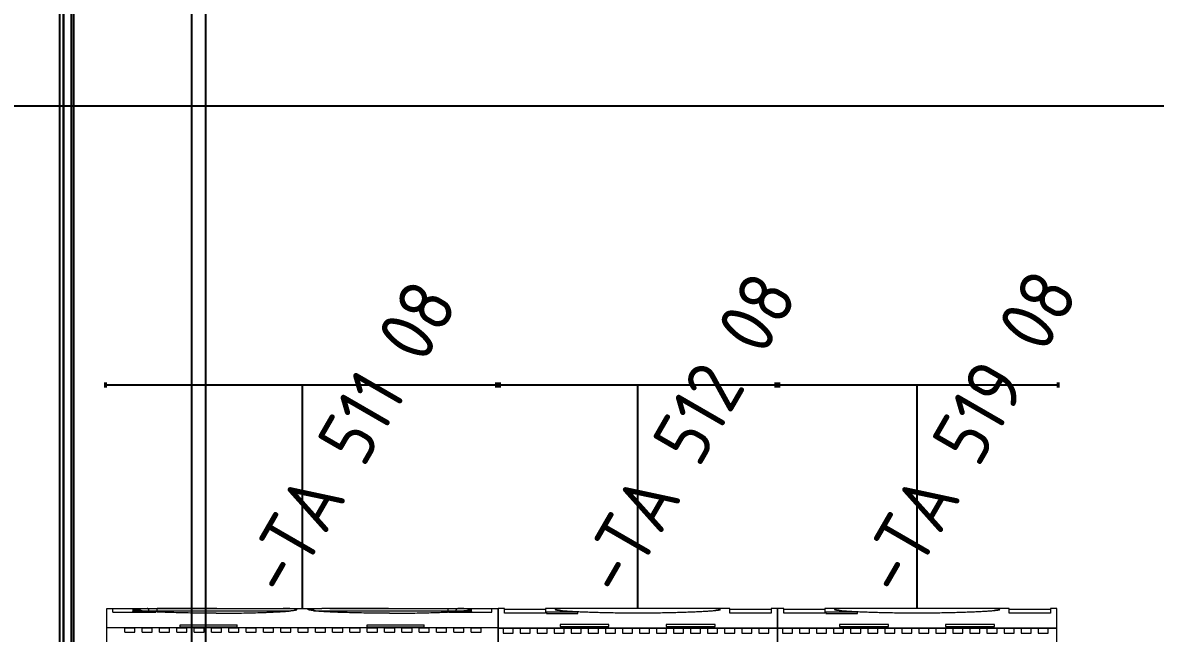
# Model space of a CAD drawing. Header units: millimetres. Extents: x 37984 to 70752, y 14140 to 37584.
# Drawn here: x 45305.3 to 45710.8, y 15510.7 to 15729.1 of the extents above; entities that cross this region are included whole.
import ezdxf
from ezdxf.enums import TextEntityAlignment as Align

# ---------------------------------------------------------------- set-up
doc = ezdxf.new("R2010")
doc.units = ezdxf.units.MM
doc.set_wipeout_variables(frame=1)
doc.layers.add('! NO PLOT !', color=7, linetype='Continuous', true_color=0xff75dd, plot=False)
doc.layers.add('000-PI-Oprema', color=30, linetype='Continuous', lineweight=5)
for name, color, linetype in [('000-PI-ORMAR', 2, 'Continuous'), ('000-PI_TEXT', 7, 'Continuous'), ('002-PI-Kabelska kanalica', 150, 'Continuous')]:
    doc.layers.add(name, color=color, linetype=linetype)
doc.styles.add('PI0', font='isocpeur.ttf', dxfattribs={"width": 0.9})

# ---------------------------------------------------------------- blocks, each defined once
blk = doc.blocks.new('800mm bez ploce')
at = {"layer": '000-PI-ORMAR'}
for p, q in [((47129.52, 47274.57), (47129.52, 45290.07)), ((47126.01, 47254.07), (47126.01, 45303.07)), ((47128.73, 47254.07), (47128.73, 45303.07))]:
    blk.add_line(p, q, dxfattribs=at)
blk = doc.blocks.new('6SL3220-3YE2X-0XXX')
at = {"layer": '000-PI-Oprema', "ltscale": 0.25}
for p, q in [((0, 423.001046), (2.100006, 423.001046)), ((0, 127.99942), (0, 423.001046)), ((0, 423), (2.100006, 423)), ((2.100006, 421.613424), (2.100006, 423.001046)), ((2.100021, 423), (14.123741, 423)), ((9.39505, 422.079284), (9.39505, 422.575142)), ((9.395065, 422.574712), (9.410172, 422.605449)), ((9.41095, 422.543381), (9.395065, 422.574712)), ((9.414459, 422.07925), (9.395065, 422.079284)), ((9.410172, 422.605449), (9.456924, 422.635785)), ((9.458282, 422.511075), (9.41095, 422.543381)), ((9.472687, 422.079146), (9.414459, 422.07925)), ((9.456924, 422.635785), (9.536118, 422.665633)), ((9.537872, 422.47785), (9.458282, 422.511075)), ((9.569534, 422.078974), (9.472687, 422.079146)), ((9.536118, 422.665633), (9.648483, 422.694908)), ((9.650436, 422.443769), (9.537872, 422.47785)), ((9.704758, 422.078733), (9.569534, 422.078974)), ((9.648483, 422.694908), (9.794403, 422.723541)), ((9.796341, 422.408902), (9.650436, 422.443769)), ((9.878159, 422.078422), (9.704758, 422.078733)), ((9.794403, 422.723541), (9.974197, 422.751466)), ((9.975891, 422.373323), (9.796341, 422.408902)), ((10.089508, 422.078042), (9.878159, 422.078422)), ((9.974197, 422.751466), (10.188095, 422.77862)), ((10.189285, 422.337109), (9.975891, 422.373323)), ((10, 422.59925), (10.012756, 422.62635)), ((10.009811, 422.575029), (10, 422.59925)), ((10.03952, 422.550193), (10.009811, 422.575029)), ((10.012756, 422.62635), (10.051407, 422.653133)), ((10.089539, 422.524769), (10.03952, 422.550193)), ((10.051407, 422.653133), (10.116608, 422.679534)), ((10.338593, 422.077592), (10.089508, 422.078042)), ((10.160278, 422.498788), (10.089539, 422.524769)), ((10.116608, 422.679534), (10.208908, 422.705491)), ((10.25206, 422.47228), (10.160278, 422.498788)), ((10.188095, 422.77862), (10.435974, 422.804956)), ((10.436447, 422.300346), (10.189285, 422.337109)), ((10.208908, 422.705491), (10.328674, 422.73095)), ((10.365036, 422.445284), (10.25206, 422.47228)), ((10.328674, 422.73095), (10.476135, 422.75586)), ((10.625198, 422.077072), (10.338593, 422.077592)), ((10.49939, 422.417837), (10.365036, 422.445284)), ((10.435974, 422.804956), (10.717712, 422.830428)), ((10.717224, 422.263122), (10.436447, 422.300346)), ((10.476135, 422.75586), (10.651505, 422.780174)), ((10.655258, 422.389975), (10.49939, 422.417837)), ((10.949081, 422.076482), (10.625198, 422.077072)), ((10.651505, 422.780174), (10.854858, 422.803852)), ((10.832657, 422.36174), (10.655258, 422.389975)), ((11.031326, 422.225529), (10.717224, 422.263122)), ((10.717712, 422.830428), (11.033005, 422.854995)), ((11.031479, 422.333176), (10.832657, 422.36174)), ((10.854858, 422.803852), (11.08606, 422.826859)), ((11.310059, 422.07582), (10.949081, 422.076482)), ((11.378204, 422.187667), (11.031326, 422.225529)), ((11.251694, 422.304327), (11.031479, 422.333176)), ((11.033005, 422.854995), (11.381302, 422.878628)), ((11.08606, 422.826859), (11.345001, 422.84916)), ((11.493149, 422.275241), (11.251694, 422.304327)), ((11.707855, 422.075088), (11.310059, 422.07582)), ((11.345001, 422.84916), (11.631439, 422.87073)), ((11.757278, 422.149634), (11.378204, 422.187667)), ((11.381302, 422.878628), (11.762039, 422.901303)), ((11.755585, 422.245965), (11.493149, 422.275241)), ((11.631439, 422.87073), (11.944931, 422.891546)), ((12.141335, 422.074287), (11.707855, 422.075088)), ((12.038689, 422.216551), (11.755585, 422.245965)), ((12.167984, 422.111517), (11.757278, 422.149634)), ((11.762039, 422.901303), (12.174622, 422.923008)), ((11.944931, 422.891546), (12.285019, 422.91159)), ((11.982117, 422.152023), (12.013725, 422.155)), ((11.995209, 422.146977), (11.982117, 422.152023)), ((12.024284, 422.141294), (11.995209, 422.146977)), ((12.01355, 422.155), (65.796234, 422.155)), ((12.055618, 422.136294), (12.024284, 422.141294)), ((12.342178, 422.187047), (12.038689, 422.216551)), ((12.084122, 422.132162), (12.055618, 422.136294)), ((12.116959, 422.127693), (12.084122, 422.132162)), ((12.154205, 422.122883), (12.116959, 422.127693)), ((12.609459, 422.073415), (12.141335, 422.074287)), ((12.195847, 422.117744), (12.154205, 422.122883)), ((12.609474, 422.073414), (12.167984, 422.111517)), ((12.174622, 422.923008), (12.618195, 422.943737)), ((12.241859, 422.112287), (12.195847, 422.117744)), ((12.292229, 422.106523), (12.241859, 422.112287)), ((12.285019, 422.91159), (12.651321, 422.930854)), ((12.346931, 422.100463), (12.292229, 422.106523)), ((12.665771, 422.157494), (12.342178, 422.187047)), ((12.405945, 422.094119), (12.346931, 422.100463)), ((12.469254, 422.087501), (12.405945, 422.094119)), ((12.53698, 422.080605), (12.469254, 422.087501)), ((12.609459, 422.073415), (12.53698, 422.080605)), ((12.618195, 422.943737), (13.091782, 422.963479)), ((12.651321, 422.930854), (13.043182, 422.949332)), ((13.043182, 422.949332), (13.459885, 422.967018)), ((13.091782, 422.963479), (13.594254, 422.982231)), ((13.459885, 422.967018), (13.900642, 422.983906)), ((13.594254, 422.982231), (14.124252, 423)), ((13.900642, 422.983906), (14.364456, 423)), ((14.124245, 423), (14.129738, 423.000322)), ((14.124245, 423), (14.364456, 423)), ((14.129738, 423.000322), (14.135216, 423.000614)), ((14.135216, 423.000614), (14.140678, 423.00083)), ((14.140678, 423.00083), (14.146133, 423.000972)), ((14.146133, 423.000972), (14.151566, 423.00104)), ((14.156998, 423.001034), (14.151566, 423.00104)), ((14.153786, 423.001046), (14.392891, 423.001046)), ((14.364456, 423), (14.369736, 423.000321)), ((14.369736, 423.000321), (14.375, 423.000613)), ((14.375, 423.000613), (14.380249, 423.000829)), ((14.380249, 423.000829), (14.385483, 423.000971)), ((14.385483, 423.000971), (14.390709, 423.00104)), ((14.395927, 423.001034), (14.390709, 423.00104)), ((14.438705, 422.998275), (14.395927, 423.001034)), ((14.418755, 423), (60.240944, 423)), ((14.482399, 422.990628), (14.438705, 422.998275)), ((14.526611, 422.978012), (14.482399, 422.990628)), ((14.570961, 422.960343), (14.526611, 422.978012)), ((14.615059, 422.93754), (14.570961, 422.960343)), ((14.658516, 422.909524), (14.615059, 422.93754)), ((14.700966, 422.876391), (14.658516, 422.909524)), ((14.742065, 422.838474), (14.700966, 422.876391)), ((14.781487, 422.79612), (14.742065, 422.838474)), ((14.818886, 422.749679), (14.781487, 422.79612)), ((14.853943, 422.6995), (14.818886, 422.749679)), ((14.886696, 422.645248), (14.853943, 422.6995)), ((14.917839, 422.585346), (14.886696, 422.645248)), ((14.9468, 422.520254), (14.917839, 422.585346)), ((14.972954, 422.450578), (14.9468, 422.520254)), ((14.995651, 422.376922), (14.972954, 422.450578)), ((15.014381, 422.3), (14.995651, 422.376922)), ((15.01438, 422.299997), (15.050299, 422.154989)), ((18.003067, 421.720865), (17.5, 421.745732)), ((17.5, 421.613424), (17.5, 421.745732)), ((18, 422.155029), (18, 422.999357)), ((18.573753, 422.997574), (18.000015, 422.999357)), ((18.525879, 421.696229), (18.003067, 421.720865)), ((19.068626, 421.671822), (18.525879, 421.696229)), ((19.165344, 422.995592), (18.573753, 422.997574)), ((19.631615, 421.647561), (19.068626, 421.671822)), ((19.778442, 422.993418), (19.165344, 422.995592)), ((20.412376, 422.991075), (19.778442, 422.993418)), ((21.06649, 422.988584), (20.412376, 422.991075)), ((21.73996, 422.985969), (21.06649, 422.988584)), ((22.431923, 422.983256), (21.73996, 422.985969)), ((23.14151, 422.980471), (22.431923, 422.983256)), ((23.867813, 422.977638), (23.14151, 422.980471)), ((24.609795, 422.974786), (23.867813, 422.977638)), ((25.366425, 422.971938), (24.609795, 422.974786)), ((26.136612, 422.969122), (25.366425, 422.971938)), ((26.919197, 422.966362), (26.136612, 422.969122)), ((27.712997, 422.96368), (26.919197, 422.966362)), ((28.516937, 422.961101), (27.712997, 422.96368)), ((29.330063, 422.958645), (28.516937, 422.961101)), ((30.151093, 422.956329), (29.330063, 422.958645)), ((30.978745, 422.954174), (30.151093, 422.956329)), ((31.811691, 422.952196), (30.978745, 422.954174)), ((32.64856, 422.950408), (31.811691, 422.952196)), ((33.487984, 422.948822), (32.64856, 422.950408)), ((34.32859, 422.947449), (33.487984, 422.948822)), ((35.168991, 422.946296), (34.32859, 422.947449)), ((36.007744, 422.945367), (35.168991, 422.946296)), ((36.843407, 422.944666), (36.007744, 422.945367)), ((37.674538, 422.944194), (36.843407, 422.944666)), ((38.499649, 422.943947), (37.674538, 422.944194)), ((39.318565, 422.943923), (38.499649, 422.943947)), ((39.318565, 422.943923), (40.142151, 422.94412)), ((40.142151, 422.94412), (40.972076, 422.944542)), ((40.972076, 422.944542), (41.806862, 422.945192)), ((41.806862, 422.945192), (42.64505, 422.946071)), ((42.64505, 422.946071), (43.485207, 422.947175)), ((43.485207, 422.947175), (44.325897, 422.948499)), ((44.325897, 422.948499), (45.165695, 422.950039)), ((45.165695, 422.950039), (46.00325, 422.951783)), ((46.00325, 422.951783), (46.837181, 422.953721)), ((46.837181, 422.953721), (47.666122, 422.955838)), ((47.666122, 422.955838), (48.488731, 422.958119)), ((48.488731, 422.958119), (49.303719, 422.960546)), ((49.303719, 422.960546), (50.109795, 422.9631)), ((50.109795, 422.9631), (50.905914, 422.96576)), ((50.905914, 422.96576), (51.691093, 422.968505)), ((51.691093, 422.968505), (52.464127, 422.971311)), ((52.464127, 422.971311), (53.223854, 422.974154)), ((53.223854, 422.974154), (53.96917, 422.977007)), ((53.96917, 422.977007), (54.699036, 422.979846)), ((54.699036, 422.979846), (56.108353, 422.985376)), ((56.108353, 422.985376), (56.785995, 422.988014)), ((56.785995, 422.988014), (57.444466, 422.990535)), ((57.444466, 422.990535), (58.082932, 422.992913)), ((58.082932, 422.992913), (58.700699, 422.995126)), ((58.145798, 421.646163), (58.512833, 421.661774)), ((58.512833, 421.661774), (58.871117, 421.677475)), ((58.700699, 422.995126), (59.297112, 422.997152)), ((58.871117, 421.677475), (59.220695, 421.693255)), ((59.220695, 421.693255), (59.5616, 421.7091)), ((59.297112, 422.997152), (59.873894, 422.998978)), ((59.5616, 421.7091), (59.893883, 421.725)), ((59.873894, 422.998978), (60.438583, 423.000606)), ((59.893883, 421.725), (60.217583, 421.74094)), ((60.217583, 421.74094), (60.532745, 421.75691)), ((60.438583, 423.000606), (60.99054, 423.002008)), ((60.532745, 421.75691), (60.839409, 421.772898)), ((60.839409, 421.772898), (61.137627, 421.78889)), ((60.99054, 423.002008), (61.528336, 423.003153)), ((61.137627, 421.78889), (61.427429, 421.804875)), ((61.427429, 421.804875), (61.708862, 421.82084)), ((61.528336, 423.003153), (62.050659, 423.004012)), ((61.708862, 421.82084), (61.981979, 421.836774)), ((61.981979, 421.836774), (62.246811, 421.852663)), ((62.050659, 423.004012), (62.55632, 423.004555)), ((62.246811, 421.852663), (62.503403, 421.868497)), ((62.503403, 421.868497), (62.751801, 421.884262)), ((62.55632, 423.004555), (63.044174, 423.004753)), ((62.751801, 421.884262), (62.992043, 421.899947)), ((62.992043, 421.899947), (63.224174, 421.915539)), ((63.423615, 423.004643), (63.044174, 423.004753)), ((63.047165, 423.004754), (76.95266, 423.004754)), ((63.224174, 421.915539), (63.448242, 421.931026)), ((63.790268, 423.004276), (63.423615, 423.004643)), ((63.448242, 421.931026), (63.664284, 421.946395)), ((63.664284, 421.946395), (63.870773, 421.96152)), ((64.143661, 423.003641), (63.790268, 423.004276)), ((63.870773, 421.96152), (64.065598, 421.97622)), ((64.065598, 421.97622), (64.24894, 421.990472)), ((64.483322, 423.002725), (64.143661, 423.003641)), ((64.24894, 421.990472), (64.421013, 422.004258)), ((64.421013, 422.004258), (64.582008, 422.017556)), ((64.808792, 423.001514), (64.483322, 423.002725)), ((64.582008, 422.017556), (64.732124, 422.030348)), ((64.732124, 422.030348), (64.871574, 422.042612)), ((65.119698, 422.999999), (64.808792, 423.001514)), ((64.871574, 422.042612), (65.000557, 422.054329)), ((65.000557, 422.054329), (65.11927, 422.065479)), ((65.11927, 422.065479), (65.227913, 422.076042)), ((65.119728, 423), (74.880272, 423)), ((65.119728, 422.941891), (65.119728, 423)), ((65.430954, 422.92671), (65.119728, 422.941891)), ((65.119728, 422.941891), (74.880272, 422.941891)), ((65.227913, 422.076042), (65.326691, 422.085997)), ((65.326691, 422.085997), (65.415802, 422.095326)), ((65.342583, 422.158236), (65.665184, 422.187742)), ((65.415802, 422.095326), (65.495461, 422.104006)), ((65.725304, 422.911015), (65.430954, 422.92671)), ((65.495461, 422.104006), (65.565849, 422.11202)), ((65.565849, 422.11202), (65.627182, 422.119346)), ((65.627182, 422.119346), (65.679657, 422.125964)), ((65.665184, 422.187742), (65.967743, 422.217198)), ((65.679657, 422.125964), (65.723587, 422.131871)), ((65.723587, 422.131871), (65.775734, 422.139667)), ((66.002403, 422.894807), (65.725304, 422.911015)), ((65.775734, 422.139667), (65.820465, 422.148507)), ((65.820465, 422.148507), (65.796227, 422.155)), ((65.967743, 422.217198), (66.249969, 422.246563)), ((66.262077, 422.87809), (66.002403, 422.894807)), ((66.249969, 422.246563), (66.511581, 422.27579)), ((66.504066, 422.860873), (66.262077, 422.87809)), ((66.728149, 422.843168), (66.504066, 422.860873)), ((66.511581, 422.27579), (66.752281, 422.304827)), ((66.934097, 422.824984), (66.728149, 422.843168)), ((66.752281, 422.304827), (66.971794, 422.333626)), ((67.121796, 422.80634), (66.934097, 422.824984)), ((66.971794, 422.333626), (67.170006, 422.36214)), ((67.291199, 422.787252), (67.121796, 422.80634)), ((67.170006, 422.36214), (67.346825, 422.390326)), ((67.442245, 422.767739), (67.291199, 422.787252)), ((67.346825, 422.390326), (67.502197, 422.41814)), ((67.57489, 422.74782), (67.442245, 422.767739)), ((67.502197, 422.41814), (67.636116, 422.44554)), ((67.689232, 422.727519), (67.57489, 422.74782)), ((67.636116, 422.44554), (67.748741, 422.47249)), ((67.785393, 422.706863), (67.689232, 422.727519)), ((67.748741, 422.47249), (67.840233, 422.498952)), ((67.863503, 422.685877), (67.785393, 422.706863)), ((67.840233, 422.498952), (67.910744, 422.52489)), ((67.923714, 422.664589), (67.863503, 422.685877)), ((67.910744, 422.52489), (67.960609, 422.550271)), ((67.966316, 422.643033), (67.923714, 422.664589)), ((67.960609, 422.550271), (67.990219, 422.575068)), ((67.991631, 422.621242), (67.966316, 422.643033)), ((67.990219, 422.575068), (68, 422.59925)), ((68, 422.59925), (67.991631, 422.621242)), ((72, 422.59925), (72.008369, 422.621242)), ((72.009773, 422.575079), (72, 422.59925)), ((72.008369, 422.621242), (72.033684, 422.643033)), ((72.03936, 422.550294), (72.009773, 422.575079)), ((72.033684, 422.643033), (72.076286, 422.664589)), ((72.089172, 422.524924), (72.03936, 422.550294)), ((72.076286, 422.664589), (72.136497, 422.685877)), ((72.15963, 422.498998), (72.089172, 422.524924)), ((72.136497, 422.685877), (72.214607, 422.706863)), ((72.25103, 422.472549), (72.15963, 422.498998)), ((72.214607, 422.706863), (72.310768, 422.727519)), ((72.363556, 422.445612), (72.25103, 422.472549)), ((72.310768, 422.727519), (72.42511, 422.74782)), ((72.49736, 422.418225), (72.363556, 422.445612)), ((72.42511, 422.74782), (72.557755, 422.767739)), ((72.652588, 422.390425), (72.49736, 422.418225)), ((72.557755, 422.767739), (72.708801, 422.787252)), ((72.829254, 422.362252), (72.652588, 422.390425)), ((72.708801, 422.787252), (72.878204, 422.80634)), ((73.02729, 422.333752), (72.829254, 422.362252)), ((72.878204, 422.80634), (73.065903, 422.824984)), ((73.246605, 422.304967), (73.02729, 422.333752)), ((73.065903, 422.824984), (73.271851, 422.843168)), ((73.487091, 422.275943), (73.246605, 422.304967)), ((73.271851, 422.843168), (73.495934, 422.860873)), ((73.748482, 422.246731), (73.487091, 422.275943)), ((73.495934, 422.860873), (73.737923, 422.87809)), ((73.737923, 422.87809), (73.997597, 422.894807)), ((74.030464, 422.217379), (73.748482, 422.246731)), ((73.982773, 422.151103), (74.013672, 422.155)), ((74.005676, 422.144712), (73.982773, 422.151103)), ((73.997597, 422.894807), (74.274696, 422.911015)), ((74.043663, 422.138128), (74.005676, 422.144712)), ((74.013489, 422.155), (127.796228, 422.155)), ((74.332756, 422.187936), (74.030464, 422.217379)), ((74.078033, 422.133021), (74.043663, 422.138128)), ((74.116882, 422.127702), (74.078033, 422.133021)), ((74.162079, 422.121894), (74.116882, 422.127702)), ((74.213585, 422.115616), (74.162079, 422.121894)), ((74.27137, 422.108886), (74.213585, 422.115616)), ((74.335403, 422.101725), (74.27137, 422.108886)), ((74.274696, 422.911015), (74.569046, 422.92671)), ((74.655083, 422.158443), (74.332756, 422.187936)), ((74.405647, 422.094151), (74.335403, 422.101725)), ((74.482063, 422.086183), (74.405647, 422.094151)), ((74.564964, 422.077806), (74.482063, 422.086183)), ((74.654694, 422.069005), (74.564964, 422.077806)), ((74.569046, 422.92671), (74.880272, 422.941891)), ((74.751396, 422.059791), (74.654694, 422.069005)), ((74.855194, 422.050177), (74.751396, 422.059791)), ((74.966225, 422.040172), (74.855194, 422.050177)), ((74.880272, 422.941891), (74.880272, 423)), ((74.880302, 422.999999), (75.191193, 423.001514)), ((75.084618, 422.029789), (74.966225, 422.040172)), ((75.210503, 422.019039), (75.084618, 422.029789)), ((75.191193, 423.001514), (75.516647, 423.002725)), ((75.344017, 422.007933), (75.210503, 422.019039)), ((75.485291, 421.996483), (75.344017, 422.007933)), ((75.634453, 421.9847), (75.485291, 421.996483)), ((75.516647, 423.002725), (75.856293, 423.003641)), ((75.791634, 421.972597), (75.634453, 421.9847)), ((75.95697, 421.960183), (75.791634, 421.972597)), ((75.856293, 423.003641), (76.209667, 423.004276)), ((76.130592, 421.947471), (75.95697, 421.960183)), ((76.312626, 421.934471), (76.130592, 421.947471)), ((76.209667, 423.004276), (76.576302, 423.004643)), ((76.502743, 421.921229), (76.312626, 421.934471)), ((76.698845, 421.907902), (76.502743, 421.921229)), ((76.576302, 423.004643), (76.955723, 423.004753)), ((76.900677, 421.894516), (76.698845, 421.907902)), ((77.108253, 421.88108), (76.900677, 421.894516)), ((77.445007, 423.004554), (76.955723, 423.004753)), ((77.321583, 421.867599), (77.108253, 421.88108)), ((77.540688, 421.854083), (77.321583, 421.867599)), ((77.952206, 423.004008), (77.445007, 423.004554)), ((77.765572, 421.840537), (77.540688, 421.854083)), ((77.996254, 421.826969), (77.765572, 421.840537)), ((78.476151, 423.003145), (77.952206, 423.004008)), ((78.23275, 421.813387), (77.996254, 421.826969)), ((78.475067, 421.799797), (78.23275, 421.813387)), ((78.723225, 421.786207), (78.475067, 421.799797)), ((79.015652, 423.001993), (78.476151, 423.003145)), ((78.977234, 421.772624), (78.723225, 421.786207)), ((79.237106, 421.759056), (78.977234, 421.772624)), ((79.569378, 423.000584), (79.015652, 423.001993)), ((79.502861, 421.745509), (79.237106, 421.759056)), ((79.774506, 421.731991), (79.502861, 421.745509)), ((80.135891, 422.998948), (79.569378, 423.000584)), ((79.758682, 423), (125.581273, 423)), ((80.052059, 421.718509), (79.774506, 421.731991)), ((80.335533, 421.705071), (80.052059, 421.718509)), ((80.71463, 422.997114), (80.135891, 422.998948)), ((80.624939, 421.691684), (80.335533, 421.705071)), ((80.920292, 421.678354), (80.624939, 421.691684)), ((81.313232, 422.995077), (80.71463, 422.997114)), ((81.221607, 421.66509), (80.920292, 421.678354)), ((81.528896, 421.651898), (81.221607, 421.66509)), ((81.933304, 422.992854), (81.313232, 422.995077)), ((81.842175, 421.638785), (81.528896, 421.651898)), ((82.574177, 422.990465), (81.933304, 422.992854)), ((83.235146, 422.987933), (82.574177, 422.990465)), ((83.915367, 422.985283), (83.235146, 422.987933)), ((84.613968, 422.982541), (83.915367, 422.985283)), ((85.33007, 422.979733), (84.613968, 422.982541)), ((86.062717, 422.976884), (85.33007, 422.979733)), ((86.810856, 422.974022), (86.062717, 422.976884)), ((87.573441, 422.971173), (86.810856, 422.974022)), ((88.349358, 422.968361), (87.573441, 422.971173)), ((89.137421, 422.965612), (88.349358, 422.968361)), ((89.936428, 422.962949), (89.137421, 422.965612)), ((90.745403, 422.960395), (89.936428, 422.962949)), ((91.563259, 422.95797), (90.745403, 422.960395)), ((92.388702, 422.955692), (91.563259, 422.95797)), ((93.220425, 422.95358), (92.388702, 422.955692)), ((94.057072, 422.951651), (93.220425, 422.95358)), ((94.897263, 422.949916), (94.057072, 422.951651)), ((95.739609, 422.948388), (94.897263, 422.949916)), ((96.582741, 422.947077), (95.739609, 422.948388)), ((97.425224, 422.945988), (96.582741, 422.947077)), ((98.265606, 422.945127), (97.425224, 422.945988)), ((99.10244, 422.944495), (98.265606, 422.945127)), ((99.934242, 422.944093), (99.10244, 422.944495)), ((100.759544, 422.943916), (99.934242, 422.944093)), ((100.759544, 422.943916), (101.581066, 422.943962)), ((101.581066, 422.943962), (102.409241, 422.944232)), ((102.409241, 422.944232), (103.243305, 422.944729)), ((103.243305, 422.944729), (104.081783, 422.945455)), ((104.081783, 422.945455), (104.92321, 422.946412)), ((104.92321, 422.946412), (105.766136, 422.947593)), ((105.766136, 422.947593), (106.609116, 422.948995)), ((106.609116, 422.948995), (107.450737, 422.950609)), ((107.450737, 422.950609), (108.289629, 422.952426)), ((108.289629, 422.952426), (109.124407, 422.954433)), ((109.124407, 422.954433), (109.95369, 422.956615)), ((109.95369, 422.956615), (110.77615, 422.958957)), ((110.77615, 422.958957), (111.590488, 422.961438)), ((111.590488, 422.961438), (112.395439, 422.964039)), ((112.395439, 422.964039), (113.190063, 422.96674)), ((113.190063, 422.96674), (113.973244, 422.969518)), ((113.973244, 422.969518), (114.743788, 422.972348)), ((114.743788, 422.972348), (115.500523, 422.975206)), ((115.500523, 422.975206), (116.242378, 422.978066)), ((116.242378, 422.978066), (116.968306, 422.980901)), ((116.968306, 422.980901), (117.677273, 422.983685)), ((117.677273, 422.983685), (118.368376, 422.986392)), ((118.368376, 422.986392), (119.040739, 422.988996)), ((119.040739, 422.988996), (119.693487, 422.991472)), ((119.693487, 422.991472), (120.325832, 422.993795)), ((120.216909, 421.649151), (120.795776, 421.674233)), ((120.325832, 422.993795), (120.937099, 422.995944)), ((120.795776, 421.674233), (121.352552, 421.699329)), ((120.937099, 422.995944), (121.526632, 422.997896)), ((121.352552, 421.699329), (121.887236, 421.724677)), ((121.526632, 422.997896), (122.099983, 422.999651)), ((121.887236, 421.724677), (122.4, 421.750296)), ((122.1, 422.155), (122.1, 422.999651)), ((122.4, 421.613424), (122.4, 421.750296)), ((124.949704, 422.155001), (124.985621, 422.3)), ((124.98562, 422.3), (125.002191, 422.368961)), ((125.002191, 422.368961), (125.021958, 422.435382)), ((125.021958, 422.435382), (125.044603, 422.498717)), ((125.044603, 422.498717), (125.069665, 422.558536)), ((125.069665, 422.558536), (125.096684, 422.614404)), ((125.096684, 422.614404), (125.125197, 422.665889)), ((125.125197, 422.665889), (125.155038, 422.713048)), ((125.155038, 422.713048), (125.186872, 422.75727)), ((125.186872, 422.75727), (125.220544, 422.798454)), ((125.220544, 422.798454), (125.255816, 422.836352)), ((125.255816, 422.836352), (125.292448, 422.870714)), ((125.292448, 422.870714), (125.330202, 422.901288)), ((125.330202, 422.901288), (125.368836, 422.927828)), ((125.368836, 422.927828), (125.408096, 422.950187)), ((125.408096, 422.950187), (125.447705, 422.968404)), ((125.447705, 422.968404), (125.487384, 422.982538)), ((125.487384, 422.982538), (125.526857, 422.992649)), ((125.526857, 422.992649), (125.565847, 422.998794)), ((125.565847, 422.998794), (125.604076, 423.001034)), ((125.604076, 423.001034), (125.609292, 423.00104)), ((125.607106, 423.001046), (125.746212, 423.001046)), ((125.614515, 423.000971), (125.609292, 423.00104)), ((125.619753, 423.000829), (125.614515, 423.000971)), ((125.625003, 423.000613), (125.619753, 423.000829)), ((125.630265, 423.000321), (125.625003, 423.000613)), ((125.635539, 422.999955), (125.630265, 423.000321)), ((126.099355, 422.983906), (125.635544, 423)), ((125.635544, 423), (125.775759, 423)), ((125.743003, 423.001034), (125.748431, 423.00104)), ((125.753868, 423.000972), (125.748431, 423.00104)), ((125.75932, 423.00083), (125.753868, 423.000972)), ((125.764786, 423.000614), (125.75932, 423.00083)), ((125.770264, 423.000322), (125.764786, 423.000614)), ((125.775759, 423), (125.770264, 423.000322)), ((126.305594, 422.982237), (125.775749, 423)), ((125.776296, 423), (137.800016, 423)), ((126.540116, 422.967018), (126.099355, 422.983906)), ((126.807931, 422.96349), (126.305594, 422.982237)), ((126.534459, 422.01364), (127.040795, 422.052974)), ((127.569009, 422.013638), (126.534469, 422.01364)), ((126.534478, 422.01364), (126.633782, 422.021923)), ((126.956819, 422.949332), (126.540116, 422.967018)), ((126.633782, 422.021923), (126.728422, 422.030027)), ((126.728422, 422.030027), (126.818722, 422.037917)), ((127.281401, 422.943755), (126.807931, 422.96349)), ((126.818722, 422.037917), (126.904734, 422.045588)), ((126.904734, 422.045588), (126.98651, 422.053034)), ((127.348681, 422.930854), (126.956819, 422.949332)), ((126.98651, 422.053034), (127.064104, 422.060251)), ((127.040795, 422.052974), (127.515564, 422.092501)), ((127.064104, 422.060251), (127.137567, 422.067233)), ((127.137567, 422.067233), (127.206951, 422.073975)), ((127.206951, 422.073975), (127.272308, 422.080471)), ((127.272308, 422.080471), (127.333692, 422.086717)), ((127.724875, 422.923033), (127.281401, 422.943755)), ((127.333692, 422.086717), (127.391153, 422.092708)), ((127.337434, 422.157779), (127.660648, 422.187313)), ((127.714981, 422.91159), (127.348681, 422.930854)), ((127.391153, 422.092708), (127.444745, 422.098438)), ((127.444745, 422.098438), (127.494519, 422.103902)), ((127.494519, 422.103902), (127.540528, 422.109095)), ((127.515564, 422.092501), (127.957643, 422.132102)), ((127.540528, 422.109095), (127.582825, 422.114011)), ((127.569009, 422.013638), (128.031362, 422.013638)), ((127.582825, 422.114011), (127.62146, 422.118646)), ((127.62146, 422.118646), (127.656487, 422.122994)), ((127.656487, 422.122994), (127.687957, 422.12705)), ((127.660648, 422.187313), (127.963777, 422.216799)), ((127.687957, 422.12705), (127.715923, 422.130809)), ((128.055073, 422.891546), (127.714981, 422.91159)), ((127.715923, 422.130809), (127.745454, 422.134999)), ((128.137386, 422.901335), (127.724875, 422.923033)), ((127.745454, 422.134999), (127.780538, 422.14046)), ((127.780538, 422.14046), (127.811195, 422.146203)), ((127.827256, 422.15129), (127.79614, 422.155)), ((127.811195, 422.146203), (127.827256, 422.15129)), ((127.957643, 422.132102), (128.365973, 422.171658)), ((127.963777, 422.216799), (128.246546, 422.246195)), ((128.456275, 422.013637), (128.031362, 422.013638)), ((128.368558, 422.87073), (128.055073, 422.891546)), ((128.518052, 422.878669), (128.137386, 422.901335)), ((128.246546, 422.246195), (128.508665, 422.275452)), ((128.365973, 422.171658), (128.739803, 422.211071)), ((128.654993, 422.84916), (128.368558, 422.87073)), ((128.456275, 422.013637), (129.762177, 422.013637)), ((128.508665, 422.275452), (128.749832, 422.304519)), ((128.866317, 422.855044), (128.518052, 422.878669)), ((128.913942, 422.826859), (128.654993, 422.84916)), ((128.739803, 422.211071), (129.078513, 422.250233)), ((128.749832, 422.304519), (128.969773, 422.333348)), ((129.181594, 422.830486), (128.866317, 422.855044)), ((129.145147, 422.803852), (128.913942, 422.826859)), ((128.969773, 422.333348), (129.168368, 422.361893)), ((129.078513, 422.250233), (129.381447, 422.289034)), ((129.348493, 422.780174), (129.145147, 422.803852)), ((129.168368, 422.361893), (129.345541, 422.39011)), ((129.463326, 422.805024), (129.181594, 422.830486)), ((129.345541, 422.39011), (129.501216, 422.417953)), ((129.523872, 422.75586), (129.348493, 422.780174)), ((129.381447, 422.289034), (129.648177, 422.327368)), ((129.71123, 422.778698), (129.463326, 422.805024)), ((129.501216, 422.417953), (129.635403, 422.445383)), ((129.671329, 422.73095), (129.523872, 422.75586)), ((129.635403, 422.445383), (129.74825, 422.472361)), ((129.648177, 422.327368), (129.878525, 422.365135)), ((129.791089, 422.705491), (129.671329, 422.73095)), ((129.92516, 422.751554), (129.71123, 422.778698)), ((129.74825, 422.472361), (129.839916, 422.498851)), ((129.988155, 422.013635), (129.762177, 422.013636)), ((129.883393, 422.679534), (129.791089, 422.705491)), ((129.839916, 422.498851), (129.910572, 422.524815)), ((129.878525, 422.365135), (130.072349, 422.402236)), ((129.948586, 422.653133), (129.883393, 422.679534)), ((129.910572, 422.524815), (129.96053, 422.550223)), ((130.105023, 422.723641), (129.92516, 422.751554)), ((129.987249, 422.62635), (129.948586, 422.653133)), ((129.96053, 422.550223), (129.990201, 422.575044)), ((130, 422.59925), (129.987249, 422.62635)), ((129.988155, 422.013635), (130.504942, 422.013635)), ((129.990201, 422.575044), (130, 422.59925)), ((130.072349, 422.402236), (130.229803, 422.438585)), ((130.251028, 422.695018), (130.105023, 422.723641)), ((130.229803, 422.438585), (130.351234, 422.474098)), ((130.363494, 422.665754), (130.251028, 422.695018)), ((130.351234, 422.474098), (130.437041, 422.508695)), ((130.442806, 422.635918), (130.363494, 422.665754)), ((130.437041, 422.508695), (130.487975, 422.542306)), ((130.489682, 422.605593), (130.442806, 422.635918)), ((130.487975, 422.542306), (130.504941, 422.574866)), ((130.504941, 422.574866), (130.489682, 422.605593)), ((130.504943, 422.013635), (130.504943, 422.575147)), ((137.8, 423.001046), (140, 423.001046)), ((137.8, 421.613424), (137.8, 423.001046)), ((137.8, 423), (140, 423)), ((140, 128), (140, 423.001046)), ((2.100006, 421.613424), (17.5, 421.613424)), ((20.214714, 421.62362), (19.631615, 421.647561)), ((20.818069, 421.6), (20.214714, 421.62362)), ((21.575195, 421.571933), (20.818069, 421.6)), ((22.350052, 421.544929), (21.575195, 421.571933)), ((23.141922, 421.519033), (22.350052, 421.544929)), ((23.950104, 421.494287), (23.141922, 421.519033)), ((24.773872, 421.470736), (23.950104, 421.494287)), ((25.612083, 421.448437), (24.773872, 421.470736)), ((26.462326, 421.427471), (25.612083, 421.448437)), ((27.323685, 421.407864), (26.462326, 421.427471)), ((28.195419, 421.389639), (27.323685, 421.407864)), ((29.07679, 421.372814), (28.195419, 421.389639)), ((29.967064, 421.357411), (29.07679, 421.372814)), ((30.865494, 421.34345), (29.967064, 421.357411)), ((31.771332, 421.330951), (30.865494, 421.34345)), ((32.683846, 421.319937), (31.771332, 421.330951)), ((33.602287, 421.310426), (32.683846, 421.319937)), ((34.524818, 421.30244), (33.602287, 421.310426)), ((35.449837, 421.295985), (34.524818, 421.30244)), ((36.376541, 421.29106), (35.449837, 421.295985)), ((37.3041, 421.287665), (36.376541, 421.29106)), ((38.231644, 421.285798), (37.3041, 421.287665)), ((39.158043, 421.285455), (38.231644, 421.285798)), ((39.158043, 421.285455), (40.082443, 421.286625)), ((40.082443, 421.286625), (41.004051, 421.289298)), ((41.004051, 421.289298), (41.922119, 421.293466)), ((41.922119, 421.293466), (42.836052, 421.299116)), ((42.836052, 421.299116), (43.745125, 421.306232)), ((43.745125, 421.306232), (44.648613, 421.314799)), ((44.648613, 421.314799), (45.545799, 421.324801)), ((45.545799, 421.324801), (46.435905, 421.336222)), ((46.435905, 421.336222), (47.317551, 421.349039)), ((47.317551, 421.349039), (48.189865, 421.363221)), ((48.189865, 421.363221), (49.052238, 421.378736)), ((49.052238, 421.378736), (49.904053, 421.395551)), ((49.904053, 421.395551), (50.744705, 421.413635)), ((50.744705, 421.413635), (51.57357, 421.432954)), ((51.57357, 421.432954), (52.390045, 421.453478)), ((52.390045, 421.453478), (53.193504, 421.475173)), ((53.193504, 421.475173), (53.983345, 421.498008)), ((53.983345, 421.498008), (54.758949, 421.52195)), ((54.758949, 421.52195), (55.519699, 421.546967)), ((55.519699, 421.546967), (56.264992, 421.573027)), ((56.264992, 421.573027), (56.99173, 421.6)), ((56.99173, 421.6), (57.385292, 421.615261)), ((57.385292, 421.615261), (57.769958, 421.630654)), ((57.769958, 421.630654), (58.145798, 421.646163)), ((82.161453, 421.62576), (81.842175, 421.638785)), ((82.486748, 421.612829), (82.161453, 421.62576)), ((82.818069, 421.6), (82.486748, 421.612829)), ((83.575195, 421.571933), (82.818069, 421.6)), ((84.350048, 421.544929), (83.575195, 421.571933)), ((85.141926, 421.519033), (84.350048, 421.544929)), ((85.950104, 421.494287), (85.141926, 421.519033)), ((86.773872, 421.470736), (85.950104, 421.494287)), ((87.612083, 421.448437), (86.773872, 421.470736)), ((88.462322, 421.427471), (87.612083, 421.448437)), ((89.323681, 421.407864), (88.462322, 421.427471)), ((90.195419, 421.389639), (89.323681, 421.407864)), ((91.076794, 421.372814), (90.195419, 421.389639)), ((91.967064, 421.357411), (91.076794, 421.372814)), ((92.86549, 421.34345), (91.967064, 421.357411)), ((93.771332, 421.330951), (92.86549, 421.34345)), ((94.683846, 421.319937), (93.771332, 421.330951)), ((95.602287, 421.310426), (94.683846, 421.319937)), ((96.524815, 421.30244), (95.602287, 421.310426)), ((97.449841, 421.295985), (96.524815, 421.30244)), ((98.376541, 421.29106), (97.449841, 421.295985)), ((99.304104, 421.287665), (98.376541, 421.29106)), ((100.231647, 421.285798), (99.304104, 421.287665)), ((101.158043, 421.285455), (100.231647, 421.285798)), ((101.158043, 421.285455), (102.082443, 421.286625)), ((102.082443, 421.286625), (103.004051, 421.289298)), ((103.004051, 421.289298), (103.922119, 421.293466)), ((103.922119, 421.293466), (104.836048, 421.299116)), ((104.836048, 421.299116), (105.745121, 421.306232)), ((105.745121, 421.306232), (106.648613, 421.314799)), ((106.648613, 421.314799), (107.545795, 421.324801)), ((107.545795, 421.324801), (108.435905, 421.336222)), ((108.435905, 421.336222), (109.317551, 421.349039)), ((109.317551, 421.349039), (110.189865, 421.363221)), ((110.189865, 421.363221), (111.052238, 421.378736)), ((111.052238, 421.378736), (111.904057, 421.395551)), ((111.904057, 421.395551), (112.744705, 421.413635)), ((112.744705, 421.413635), (113.57357, 421.432954)), ((113.57357, 421.432954), (114.390041, 421.453478)), ((114.390041, 421.453478), (115.193504, 421.475173)), ((115.193504, 421.475173), (115.983343, 421.498008)), ((115.983343, 421.498008), (116.758947, 421.52195)), ((116.758947, 421.52195), (117.519703, 421.546967)), ((117.519703, 421.546967), (118.264996, 421.573027)), ((118.264996, 421.573027), (118.99173, 421.6)), ((118.99173, 421.6), (119.615601, 421.62442)), ((119.615601, 421.62442), (120.216909, 421.649151)), ((122.4, 421.613424), (137.8, 421.613424)), ((0, 416.2), (140, 416.2)), ((6.399994, 416.091414), (10, 416.091414)), ((6.399994, 414.530872), (6.399994, 416.091414)), ((6.399994, 414.530872), (10, 414.530872)), ((10, 414.530872), (10, 416.091414)), ((12.599998, 416.091414), (16.199997, 416.091414)), ((12.599998, 414.530872), (12.599998, 416.091414)), ((12.599998, 414.530872), (16.199997, 414.530872)), ((16.199997, 414.530872), (16.199997, 416.091414)), ((18.800003, 416.091414), (22.400002, 416.091414)), ((18.800003, 414.530872), (18.800003, 416.091414)), ((18.800003, 414.530872), (22.400002, 414.530872)), ((22.400002, 414.530872), (22.400002, 416.091414)), ((25, 416.091414), (28.599998, 416.091414)), ((25, 414.530872), (25, 416.091414)), ((25, 414.530872), (28.599998, 414.530872)), ((26.199997, 417.15483), (46.599998, 417.15483)), ((26.199997, 416.386158), (26.199997, 417.15483)), ((26.199997, 416.386158), (46.599998, 416.386158)), ((28.599998, 414.530872), (28.599998, 416.091414)), ((31.199997, 416.091414), (34.800003, 416.091414)), ((31.199997, 414.530872), (31.199997, 416.091414)), ((31.199997, 414.530872), (34.800003, 414.530872)), ((34.800003, 414.530872), (34.800003, 416.091414)), ((37.400002, 416.091414), (41, 416.091414)), ((37.400002, 414.530872), (37.400002, 416.091414)), ((37.400002, 414.530872), (41, 414.530872)), ((41, 414.530872), (41, 416.091414)), ((43.599998, 416.091414), (47.199997, 416.091414)), ((43.599998, 414.530872), (43.599998, 416.091414)), ((43.599998, 414.530872), (47.199997, 414.530872)), ((46.599998, 416.386158), (46.599998, 417.15483)), ((47.199997, 414.530872), (47.199997, 416.091414)), ((49.800003, 416.091414), (53.400002, 416.091414)), ((49.800003, 414.530872), (49.800003, 416.091414)), ((49.800003, 414.530872), (53.400002, 414.530872)), ((53.400002, 414.530872), (53.400002, 416.091414)), ((56, 416.091414), (59.599998, 416.091414)), ((56, 414.530872), (56, 416.091414)), ((56, 414.530872), (59.599998, 414.530872)), ((59.599998, 414.530872), (59.599998, 416.091414)), ((62.199997, 416.091414), (65.800003, 416.091414)), ((62.199997, 414.530872), (62.199997, 416.091414)), ((62.199997, 414.530872), (65.800003, 414.530872)), ((65.800003, 414.530872), (65.800003, 416.091414)), ((68.400002, 416.091414), (72, 416.091414)), ((68.400002, 414.530872), (68.400002, 416.091414)), ((68.400002, 414.530872), (72, 414.530872)), ((72, 414.530872), (72, 416.091414)), ((74.599998, 416.091414), (78.200001, 416.091414)), ((74.599998, 414.530872), (74.599998, 416.091414)), ((74.599998, 414.530872), (78.200001, 414.530872)), ((78.200001, 414.530872), (78.200001, 416.091414)), ((80.799999, 416.091414), (84.400002, 416.091414)), ((80.799999, 414.530872), (80.799999, 416.091414)), ((80.799999, 414.530872), (84.400002, 414.530872)), ((84.400002, 414.530872), (84.400002, 416.091414)), ((87, 416.091414), (90.599998, 416.091414)), ((87, 414.530872), (87, 416.091414)), ((87, 414.530872), (90.599998, 414.530872)), ((90.599998, 414.530872), (90.599998, 416.091414)), ((93.200001, 417.15483), (113.6, 417.15483)), ((93.200001, 416.386158), (93.200001, 417.15483)), ((93.200001, 416.386158), (113.6, 416.386158)), ((93.200001, 416.091414), (96.799999, 416.091414)), ((93.200001, 414.530872), (93.200001, 416.091414)), ((93.200001, 414.530872), (96.799999, 414.530872)), ((96.799999, 414.530872), (96.799999, 416.091414)), ((99.400002, 416.091414), (103, 416.091414)), ((99.400002, 414.530872), (99.400002, 416.091414)), ((99.400002, 414.530872), (103, 414.530872)), ((103, 414.530872), (103, 416.091414)), ((105.599998, 416.091414), (109.200001, 416.091414)), ((105.599998, 414.530872), (105.599998, 416.091414)), ((105.599998, 414.530872), (109.200001, 414.530872)), ((109.200001, 414.530872), (109.200001, 416.091414)), ((111.799999, 416.091414), (115.4, 416.091414)), ((111.799999, 414.530872), (111.799999, 416.091414)), ((111.799999, 414.530872), (115.4, 414.530872)), ((113.6, 416.386158), (113.6, 417.15483)), ((115.4, 414.530872), (115.4, 416.091414)), ((118, 416.091414), (121.6, 416.091414)), ((118, 414.530872), (118, 416.091414)), ((118, 414.530872), (121.6, 414.530872)), ((121.6, 414.530872), (121.6, 416.091414)), ((124.2, 416.091414), (127.8, 416.091414)), ((124.2, 414.530872), (124.2, 416.091414)), ((124.2, 414.530872), (127.8, 414.530872)), ((127.8, 414.530872), (127.8, 416.091414)), ((130.4, 416.091414), (134, 416.091414)), ((130.4, 414.530872), (130.4, 416.091414)), ((130.4, 414.530872), (134, 414.530872)), ((134, 414.530872), (134, 416.091414))]:
    blk.add_line(p, q, dxfattribs=at)
for centre, start, end in [((9.6749, 421.6), 120.280304, 178.612378), ((130.1349, 421.6), 1.387651, 48.183772)]:
    blk.add_arc(centre, 0.555, start, end, dxfattribs=at)
blk = doc.blocks.new('SINAMICS_FSC_1mm')
at = {"layer": '! NO PLOT !', "lineweight": 70, "ltscale": 0.25}
for p, q in [((70185.12, 54503), (70186.12, 54503)), ((70326.12, 54503), (70327.12, 54503))]:
    blk.add_line(p, q, dxfattribs=at)
at = {"layer": '! NO PLOT !', "ltscale": 0.25}
blk.add_line((70186.12, 54503), (70326.12, 54503), dxfattribs=at)
at = {"layer": '000-PI-Oprema'}
blk.add_blockref('6SL3220-3YE2X-0XXX', (70186.12, 54000), dxfattribs=at)
at = {"layer": '! NO PLOT !', "ltscale": 0.25}
blk.add_line((70256.12, 54423), (70256.12, 54503), dxfattribs=at)
blk = doc.blocks.new('6SL3220-3YE22-0UF0')
at = {"layer": '000-PI-Oprema'}
for p, q in [((17492.45, 383), (17507.15, 383)), ((17573.15, 383), (17587.85, 383)), ((17490.15, 376.35), (17590.15, 376.35)), ((17490.15, 376.23), (17590.15, 376.23)), ((17490.15, 376.2), (17590.15, 376.2))]:
    blk.add_line(p, q, dxfattribs=at)
for points in [[(17492.45, 381.56), (17492.45, 383.25), (17490.15, 383.25), (17490.15, 104.5), (17531.25, 104.5), (17531.25, 132.64), (17566.05, 132.64)], [(17531.25, 104.5), (17590.15, 104.5), (17590.15, 383.25), (17587.85, 383.25), (17587.85, 381.56), (17573.15, 381.56), (17573.15, 383.25), (17507.15, 383.25), (17507.15, 381.56), (17492.45, 381.56)], [(17514.81, 383.25), (17514.36, 383.23), (17513.93, 383.22), (17513.52, 383.2), (17513.14, 383.18), (17512.78, 383.17), (17512.45, 383.15), (17512.14, 383.13), (17511.86, 383.11), (17511.61, 383.09), (17511.38, 383.06), (17511.19, 383.04), (17511.01, 383.02), (17510.87, 383), (17510.75, 382.97), (17510.66, 382.95), (17510.6, 382.92), (17510.56, 382.9), (17510.55, 382.87), (17510.56, 382.85), (17510.58, 382.83), (17510.62, 382.81), (17510.68, 382.78), (17510.76, 382.76), (17510.85, 382.74), (17510.96, 382.71), (17511.09, 382.69), (17511.24, 382.67), (17511.41, 382.64), (17511.59, 382.62), (17511.79, 382.59), (17512.01, 382.57), (17512.24, 382.54), (17512.5, 382.52), (17512.77, 382.49), (17513.05, 382.46), (17513.36, 382.44), (17513.68, 382.41), (17514.01, 382.39), (17514.37, 382.36), (17514.73, 382.34), (17515.11, 382.31), (17515.51, 382.29), (17515.92, 382.26), (17516.34, 382.24), (17516.77, 382.21), (17517.22, 382.19), (17517.67, 382.16), (17518.14, 382.14), (17518.61, 382.12), (17519.1, 382.1), (17519.59, 382.07), (17520.1, 382.05), (17520.62, 382.03), (17521.16, 382.01), (17521.71, 381.99), (17522.27, 381.97), (17522.85, 381.95), (17523.44, 381.93), (17524.05, 381.91), (17524.66, 381.89), (17525.29, 381.87), (17525.93, 381.86), (17526.57, 381.84), (17527.23, 381.82), (17527.89, 381.81), (17528.57, 381.79), (17529.24, 381.78), (17529.93, 381.77), (17530.62, 381.76), (17531.32, 381.74), (17532.02, 381.73), (17532.73, 381.72), (17533.44, 381.72), (17534.15, 381.71), (17534.86, 381.7), (17535.57, 381.7), (17536.28, 381.69), (17536.99, 381.69), (17537.7, 381.68), (17538.4, 381.68), (17539.11, 381.68), (17539.8, 381.68), (17540.5, 381.68), (17541.19, 381.68), (17541.9, 381.68), (17542.6, 381.68), (17543.31, 381.69), (17544.02, 381.69), (17544.73, 381.7), (17545.44, 381.7), (17546.15, 381.71), (17546.86, 381.72), (17547.57, 381.72), (17548.28, 381.73), (17548.98, 381.74), (17549.68, 381.76), (17550.37, 381.77), (17551.06, 381.78), (17551.73, 381.79), (17552.41, 381.81), (17553.07, 381.82), (17553.73, 381.84), (17554.37, 381.86), (17555.01, 381.87), (17555.64, 381.89), (17556.25, 381.91), (17556.86, 381.93), (17557.45, 381.95), (17558.03, 381.97), (17558.59, 381.99), (17559.14, 382.01), (17559.68, 382.03), (17560.2, 382.05), (17560.71, 382.07), (17561.2, 382.1), (17561.69, 382.12), (17562.16, 382.14), (17562.63, 382.16), (17563.08, 382.19), (17563.53, 382.21), (17563.96, 382.24), (17564.38, 382.26), (17564.79, 382.29), (17565.19, 382.31), (17565.57, 382.34), (17565.93, 382.36), (17566.29, 382.39), (17566.62, 382.41), (17566.94, 382.44), (17567.25, 382.46), (17567.53, 382.49), (17567.8, 382.52), (17568.06, 382.54), (17568.29, 382.57), (17568.51, 382.59), (17568.71, 382.62), (17568.89, 382.64), (17569.06, 382.67), (17569.21, 382.69), (17569.34, 382.71), (17569.45, 382.74), (17569.54, 382.76), (17569.62, 382.78), (17569.68, 382.81), (17569.72, 382.83), (17569.74, 382.85), (17569.75, 382.87), (17569.74, 382.9), (17569.7, 382.92), (17569.64, 382.95), (17569.55, 382.97), (17569.43, 383), (17569.29, 383.02), (17569.11, 383.04), (17568.92, 383.06), (17568.69, 383.09), (17568.44, 383.11), (17568.16, 383.13), (17567.85, 383.15), (17567.52, 383.17), (17567.16, 383.18), (17566.78, 383.2), (17566.37, 383.22), (17565.94, 383.23), (17565.49, 383.25)]]:
    blk.add_lwpolyline(points, dxfattribs=at)
for points in [[(17518.75, 381.42), (17518.75, 381.88), (17507.45, 381.88), (17507.45, 381.42)], [(17529.85, 376.77), (17529.85, 377.5), (17512.35, 377.5), (17512.35, 376.77)], [(17567.85, 376.77), (17567.85, 377.5), (17550.35, 377.5), (17550.35, 376.77)], [(17495.55, 374.44), (17495.55, 376.06), (17491.95, 376.06), (17491.95, 374.44)], [(17501.65, 374.44), (17501.65, 376.06), (17498.05, 376.06), (17498.05, 374.44)], [(17507.75, 374.44), (17507.75, 376.06), (17504.15, 376.06), (17504.15, 374.44)], [(17513.85, 374.44), (17513.85, 376.06), (17510.25, 376.06), (17510.25, 374.44)], [(17519.95, 374.44), (17519.95, 376.06), (17516.35, 376.06), (17516.35, 374.44)], [(17526.05, 374.44), (17526.05, 376.06), (17522.45, 376.06), (17522.45, 374.44)], [(17532.15, 374.44), (17532.15, 376.06), (17528.55, 376.06), (17528.55, 374.44)], [(17538.25, 374.44), (17538.25, 376.06), (17534.65, 376.06), (17534.65, 374.44)], [(17544.35, 374.44), (17544.35, 376.06), (17540.75, 376.06), (17540.75, 374.44)], [(17550.45, 374.44), (17550.45, 376.06), (17546.85, 376.06), (17546.85, 374.44)], [(17556.55, 374.44), (17556.55, 376.06), (17552.95, 376.06), (17552.95, 374.44)], [(17562.65, 374.44), (17562.65, 376.06), (17559.05, 376.06), (17559.05, 374.44)], [(17568.75, 374.44), (17568.75, 376.06), (17565.15, 376.06), (17565.15, 374.44)], [(17574.85, 374.44), (17574.85, 376.06), (17571.25, 376.06), (17571.25, 374.44)], [(17580.95, 374.44), (17580.95, 376.06), (17577.35, 376.06), (17577.35, 374.44)], [(17587.05, 374.44), (17587.05, 376.06), (17583.45, 376.06), (17583.45, 374.44)]]:
    blk.add_lwpolyline(points, close=True, dxfattribs=at)
blk = doc.blocks.new('SINAMICS_FSB_1mm')
at = {"layer": '! NO PLOT !', "lineweight": 70, "ltscale": 0.25}
for p, q in [((70989.15, 54463.25), (70990.15, 54463.25)), ((71090.15, 54463.25), (71091.15, 54463.25))]:
    blk.add_line(p, q, dxfattribs=at)
at = {"layer": '! NO PLOT !', "ltscale": 0.25}
for p, q in [((70990.15, 54463.25), (71090.15, 54463.25)), ((71040.15, 54383.25), (71040.15, 54463.25))]:
    blk.add_line(p, q, dxfattribs=at)
at = {"layer": '000-PI_TEXT'}
blk.add_blockref('6SL3220-3YE22-0UF0', (53500, 54000), dxfattribs=at)
blk = doc.blocks.new('poveznica montaznih ploca 2100mm')
at = {"layer": '! NO PLOT !'}
for p, q in [((59565.54, 55740.77), (59565.54, 53837.74)), ((59570.54, 55742.17), (59570.54, 53847.74))]:
    blk.add_line(p, q, dxfattribs=at)
blk = doc.blocks.new('*U1312')
at = {"layer": '002-PI-Kabelska kanalica'}
blk.add_line((60, -100), (60, 918), dxfattribs=at)

msp = doc.modelspace()

# ---------------------------------------------------------------- linework, layer by layer
at = {"layer": '000-PI-ORMAR'}
for p, q in [((45318.483, 16761.404), (45318.483, 14776.904)), ((45319.983, 16761.404), (45319.983, 14776.904)), ((45319.995, 14776.904), (45319.995, 16761.404)), ((45319.983, 16740.904), (45319.983, 14789.904)), ((45319.983, 16740.904), (45319.983, 14789.904))]:
    msp.add_line(p, q, dxfattribs=at)

# ---------------------------------------------------------------- block references
at = {"rotation": 270}
msp.add_blockref('*U1312', (45309.495, 15759.404), dxfattribs=at)
msp.add_blockref('SINAMICS_FSB_1mm', (-25414.655, -38863.629))
at = {"layer": '000-PI-Oprema', "ltscale": 0.25}
msp.add_blockref('800mm bez ploce', (-1806.028, -30513.162), dxfattribs=at)

# ---------------------------------------------------------------- texts
at = {"layer": '000-PI_TEXT', "style": 'PI0', "width": 0.9}
for s, p in [('-TA 512 08', (45525.495, 15519.621)), ('-TA 519 08', (45625.495, 15519.621))]:
    msp.add_text(s, height=20, rotation=60, dxfattribs=at).set_placement(p, align=Align.BOTTOM_LEFT)

# ---------------------------------------------------------------- next in the draw order: block references
at = {"layer": '000-PI-Oprema'}
msp.add_blockref('SINAMICS_FSC_1mm', (-24850.628, -38903.384), dxfattribs=at)

# ---------------------------------------------------------------- next in the draw order: block references
at = {"layer": '! NO PLOT !'}
msp.add_blockref('poveznica montaznih ploca 2100mm', (-14199.817, -39031.862), dxfattribs=at)
msp.add_blockref('SINAMICS_FSB_1mm', (-25514.655, -38863.629))

# ---------------------------------------------------------------- next in the draw order: texts
at = {"layer": '000-PI_TEXT', "style": 'PI0', "width": 0.9}
msp.add_text('-TA 511 08', height=20, rotation=60, dxfattribs=at).set_placement((45405.495, 15519.621), align=Align.BOTTOM_LEFT)

doc.saveas('drawing.dxf')
